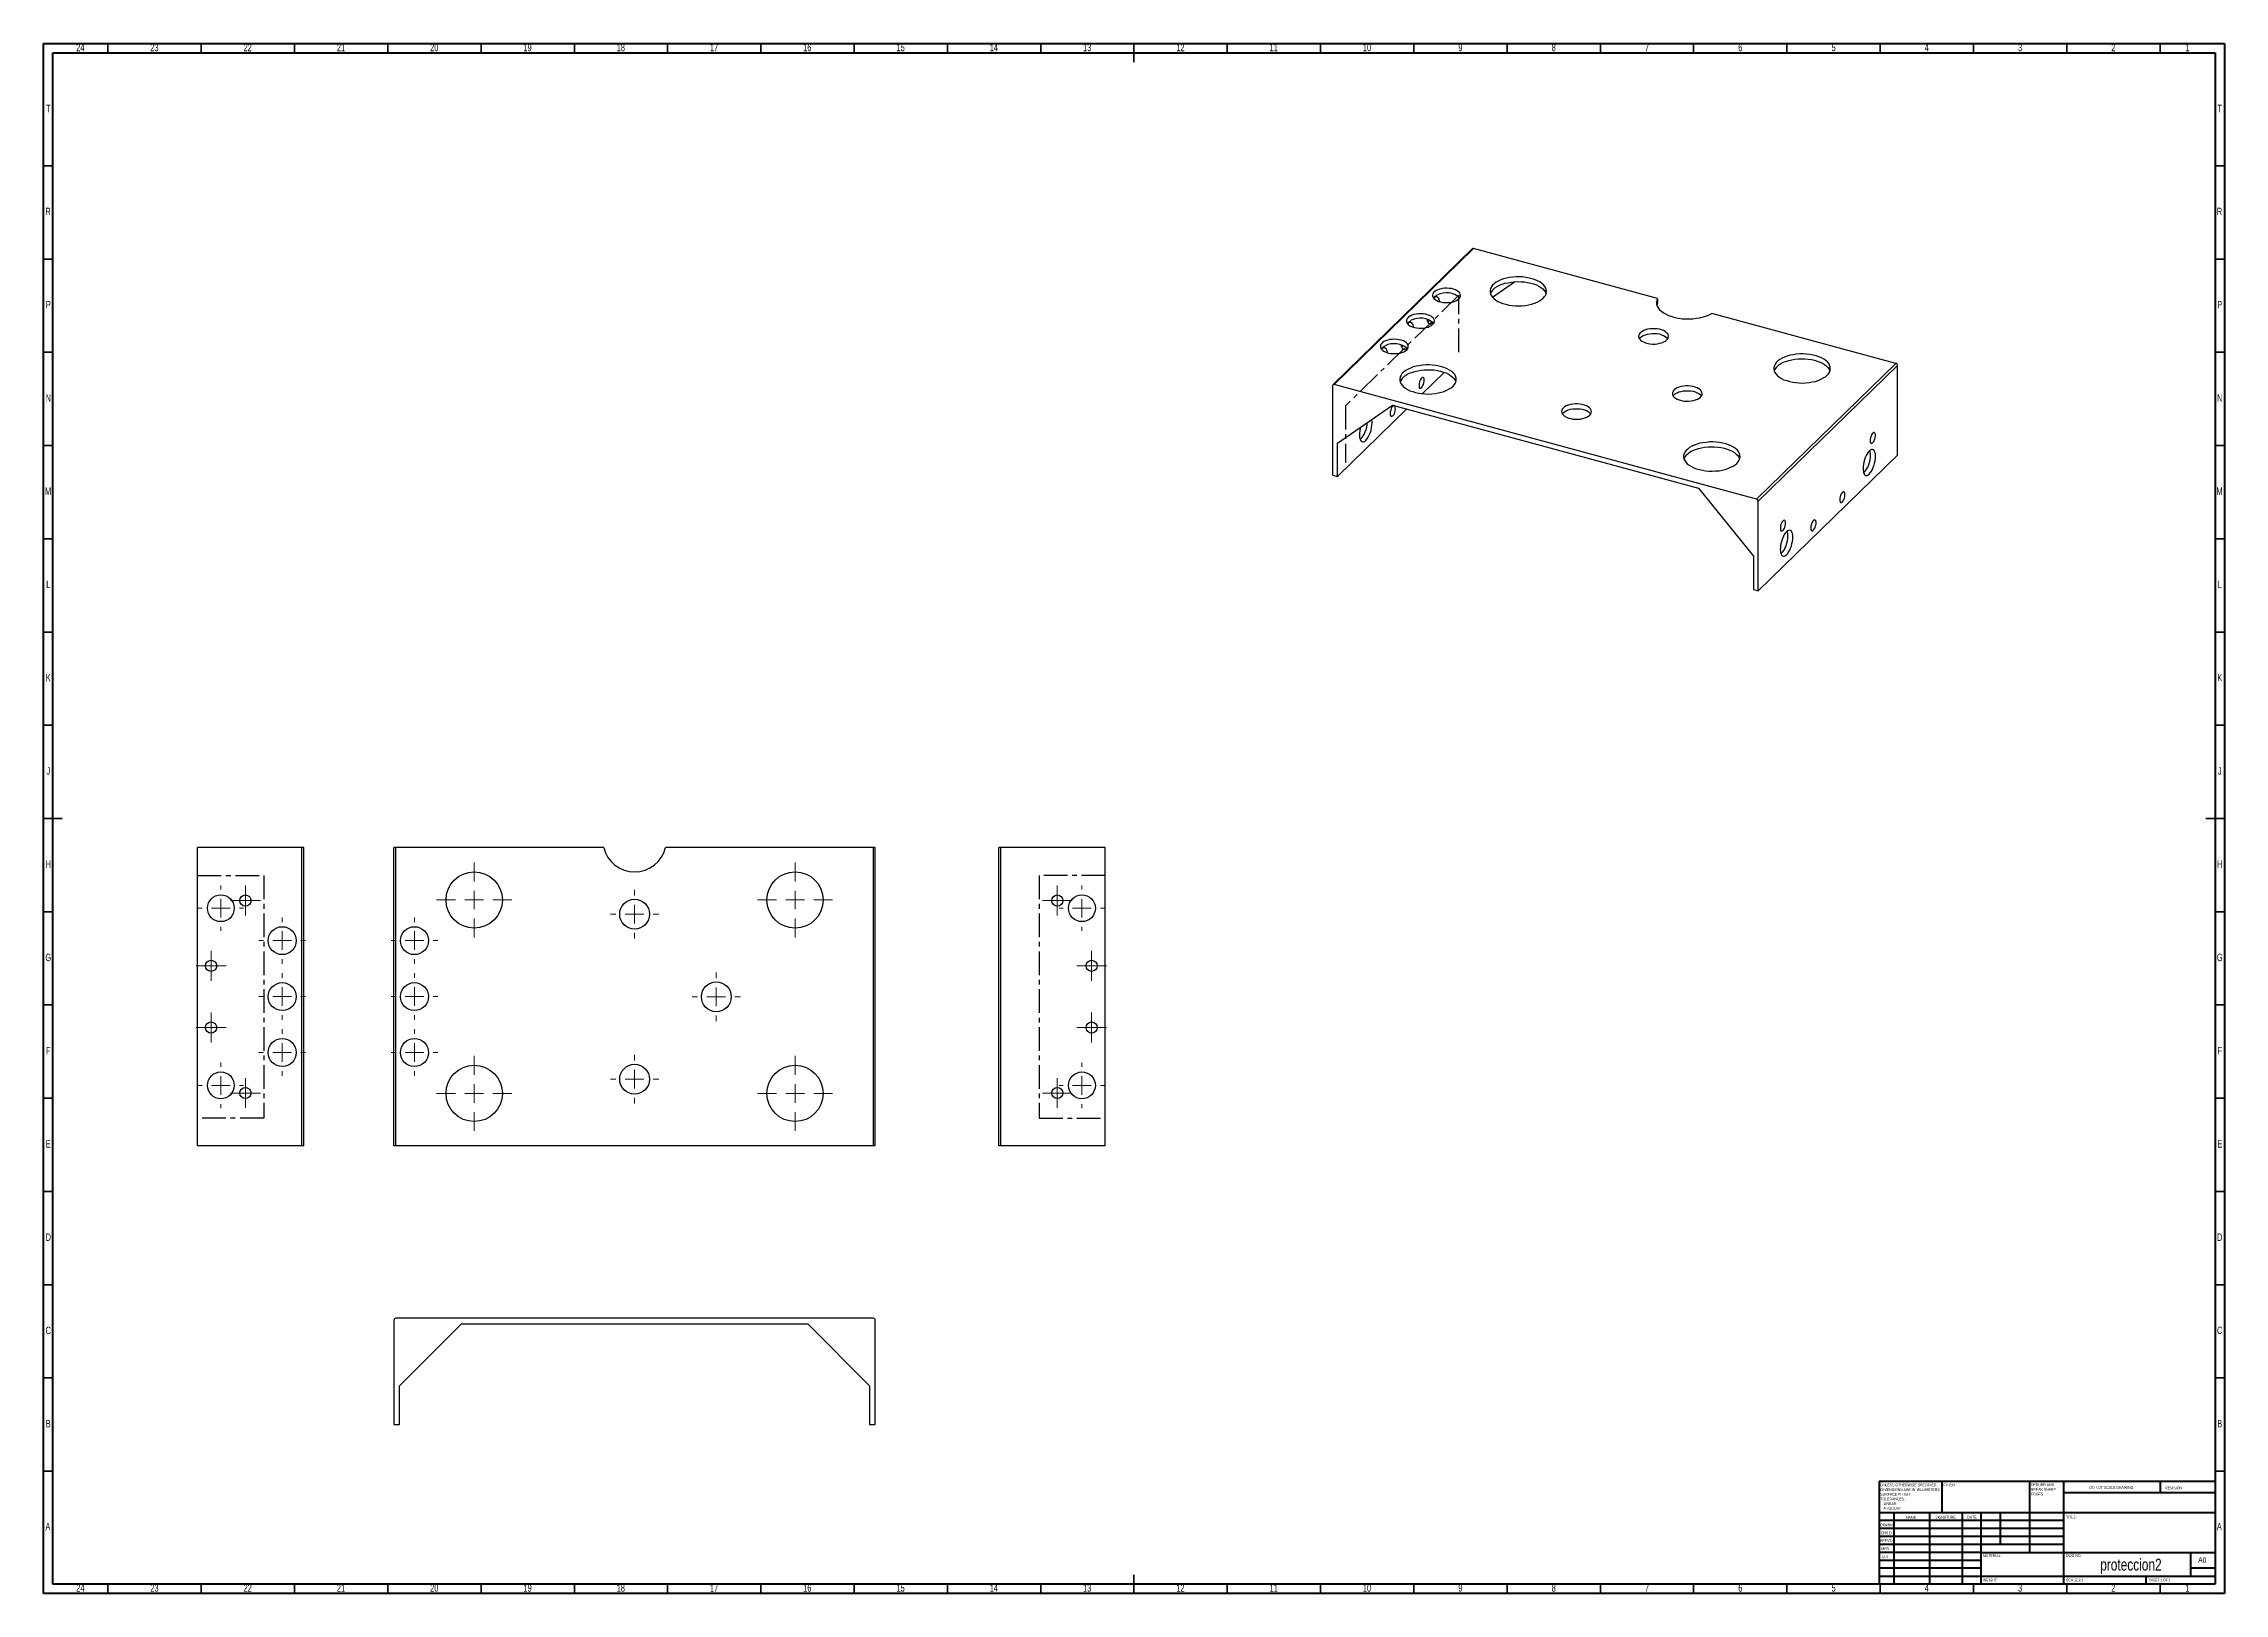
# Model space of a CAD drawing. Header units: millimetres. Extents: x 15 to 1184, y 5 to 836.
import ezdxf

# ---------------------------------------------------------------- set-up
doc = ezdxf.new("R2010")
doc.units = ezdxf.units.MM
doc.linetypes.add('CENTERX2', pattern=[20.32, 12.7, -2.54, 2.54, -2.54])
doc.styles.add('SLDTEXTSTYLE0', font='TXT', dxfattribs={"width": 0.75})
doc.styles.add('SLDTEXTSTYLE1', font='TXT', dxfattribs={"width": 0.686449})
doc.styles.add('SLDTEXTSTYLE2', font='TXT', dxfattribs={"width": 0.6875})

# ---------------------------------------------------------------- blocks, each defined once
blk = doc.blocks.new('SW_NOTE_0')
at = {"color": 0, "linetype": 'Continuous', "lineweight": 0, "char_height": 1.5, "attachment_point": 1, "style": 'SLDTEXTSTYLE0'}
for s, insert in [('UNLESS OTHERWISE SPECIFIED:', (0, 1.9)), ('TOLERANCES:', (0, -5.6)), ('DIMENSIONS ARE IN MILLIMETERS', (0, -0.6)), ('SURFACE FINISH:', (0, -3.1)), ('ANGULAR:', (1.7, -10.6)), ('LINEAR:', (1.7, -8.1))]:
    blk.add_mtext(s, dxfattribs=dict(at, insert=insert))
blk = doc.blocks.new('SW_NOTE_1')
at = {"color": 0, "linetype": 'Continuous', "lineweight": 0, "char_height": 1.5, "attachment_point": 1, "style": 'SLDTEXTSTYLE0'}
for s, insert in [('DEBURR AND', (0, 1.9)), ('BREAK SHARP', (0, -0.6)), ('EDGES', (0, -3.1))]:
    blk.add_mtext(s, dxfattribs=dict(at, insert=insert))
blk = doc.blocks.new('SW_CENTERMARKSYMBOL_0')
at = {"color": 0, "linetype": 'Continuous', "lineweight": 0}
for p, q in [((0, 10), (0, 20.13)), ((-10, 0), (-20.13, 0)), ((0, 0), (-5, 0)), ((0, 0), (0, 5)), ((0, 0), (0, -5)), ((0, 0), (5, 0)), ((10, 0), (20.13, 0)), ((0, -10), (0, -20.13))]:
    blk.add_line(p, q, dxfattribs=at)
blk = doc.blocks.new('SW_CENTERMARKSYMBOL_1')
at = {"color": 0, "linetype": 'Continuous', "lineweight": 0}
for p, q in [((0, 10), (0, 12.5)), ((-10, 0), (-12.5, 0)), ((0, 0), (-5, 0)), ((0, 0), (0, 5)), ((0, 0), (0, -5)), ((0, 0), (5, 0)), ((10, 0), (12.5, 0)), ((0, -10), (0, -12.5))]:
    blk.add_line(p, q, dxfattribs=at)
blk = doc.blocks.new('SW_CENTERMARKSYMBOL_2')
at = {"color": 0, "linetype": 'Continuous', "lineweight": 0}
for p, q in [((0, 10), (0, 12.5)), ((-10, 0), (-12.5, 0)), ((0, 0), (-5, 0)), ((0, 0), (0, 5)), ((0, 0), (0, -5)), ((0, 0), (5, 0)), ((10, 0), (12.5, 0)), ((0, -10), (0, -12.5))]:
    blk.add_line(p, q, dxfattribs=at)
blk = doc.blocks.new('SW_CENTERMARKSYMBOL_3')
at = {"color": 0, "linetype": 'Continuous', "lineweight": 0}
for p, q in [((0, 10), (0, 13)), ((-10, 0), (-13, 0)), ((0, 0), (-5, 0)), ((0, 0), (0, 5)), ((0, 0), (0, -5)), ((0, 0), (5, 0)), ((10, 0), (13, 0)), ((0, -10), (0, -13))]:
    blk.add_line(p, q, dxfattribs=at)
blk = doc.blocks.new('SW_CENTERMARKSYMBOL_4')
at = {"color": 0, "linetype": 'Continuous', "lineweight": 0}
for p, q in [((0, 10), (0, 13)), ((-10, 0), (-13, 0)), ((0, 0), (-5, 0)), ((0, 0), (0, 5)), ((0, 0), (0, -5)), ((0, 0), (5, 0)), ((10, 0), (13, 0)), ((0, -10), (0, -13))]:
    blk.add_line(p, q, dxfattribs=at)
blk = doc.blocks.new('SW_CENTERMARKSYMBOL_5')
at = {"color": 0, "linetype": 'Continuous', "lineweight": 0}
for p, q in [((0, 10), (0, 20.13)), ((-10, 0), (-20.13, 0)), ((0, 0), (-5, 0)), ((0, 0), (0, 5)), ((0, 0), (0, -5)), ((0, 0), (5, 0)), ((10, 0), (20.13, 0)), ((0, -10), (0, -20.13))]:
    blk.add_line(p, q, dxfattribs=at)
blk = doc.blocks.new('SW_CENTERMARKSYMBOL_6')
at = {"color": 0, "linetype": 'Continuous', "lineweight": 0}
for p, q in [((0, 10), (0, 13)), ((-10, 0), (-13, 0)), ((0, 0), (-5, 0)), ((0, 0), (0, 5)), ((0, 0), (0, -5)), ((0, 0), (5, 0)), ((10, 0), (13, 0)), ((0, -10), (0, -13))]:
    blk.add_line(p, q, dxfattribs=at)
blk = doc.blocks.new('SW_CENTERMARKSYMBOL_7')
at = {"color": 0, "linetype": 'Continuous', "lineweight": 0}
for p, q in [((0, 10), (0, 12.5)), ((-10, 0), (-12.5, 0)), ((0, 0), (-5, 0)), ((0, 0), (0, 5)), ((0, 0), (0, -5)), ((0, 0), (5, 0)), ((10, 0), (12.5, 0)), ((0, -10), (0, -12.5))]:
    blk.add_line(p, q, dxfattribs=at)
blk = doc.blocks.new('SW_CENTERMARKSYMBOL_8')
at = {"color": 0, "linetype": 'Continuous', "lineweight": 0}
for p, q in [((0, 10), (0, 20.13)), ((-10, 0), (-20.13, 0)), ((0, 0), (-5, 0)), ((0, 0), (0, 5)), ((0, 0), (0, -5)), ((0, 0), (5, 0)), ((10, 0), (20.13, 0)), ((0, -10), (0, -20.13))]:
    blk.add_line(p, q, dxfattribs=at)
blk = doc.blocks.new('SW_CENTERMARKSYMBOL_9')
at = {"color": 0, "linetype": 'Continuous', "lineweight": 0}
for p, q in [((0, 10), (0, 20.13)), ((-10, 0), (-20.13, 0)), ((0, 0), (-5, 0)), ((0, 0), (0, 5)), ((0, 0), (0, -5)), ((0, 0), (5, 0)), ((10, 0), (20.13, 0)), ((0, -10), (0, -20.13))]:
    blk.add_line(p, q, dxfattribs=at)
blk = doc.blocks.new('SW_CENTERMARKSYMBOL_10')
at = {"color": 0, "linetype": 'Continuous', "lineweight": 0}
for p, q in [((-5, 0), (-8, 0)), ((0, 0), (-5, 0)), ((0, 5), (0, 8)), ((0, 0), (0, 5)), ((0, 0), (0, -5)), ((0, 0), (5, 0)), ((5, 0), (8, 0)), ((0, -5), (0, -8))]:
    blk.add_line(p, q, dxfattribs=at)
blk = doc.blocks.new('SW_CENTERMARKSYMBOL_11')
at = {"color": 0, "linetype": 'Continuous', "lineweight": 0}
for p, q in [((-5, 0), (-8, 0)), ((0, 0), (-5, 0)), ((0, 5), (0, 8)), ((0, 0), (0, 5)), ((0, 0), (0, -5)), ((0, 0), (5, 0)), ((5, 0), (8, 0)), ((0, -5), (0, -8))]:
    blk.add_line(p, q, dxfattribs=at)
blk = doc.blocks.new('SW_CENTERMARKSYMBOL_12')
at = {"color": 0, "linetype": 'Continuous', "lineweight": 0}
for p, q in [((0, 10), (0, 12.2)), ((-10, 0), (-12.2, 0)), ((0, 0), (-5, 0)), ((0, 0), (0, 5)), ((0, 0), (0, -5)), ((0, 0), (5, 0)), ((10, 0), (12.2, 0)), ((0, -10), (0, -12.2))]:
    blk.add_line(p, q, dxfattribs=at)
blk = doc.blocks.new('SW_CENTERMARKSYMBOL_13')
at = {"color": 0, "linetype": 'Continuous', "lineweight": 0}
for p, q in [((-5, 0), (-8, 0)), ((0, 0), (-5, 0)), ((0, 5), (0, 8)), ((0, 0), (0, 5)), ((0, 0), (0, -5)), ((0, 0), (5, 0)), ((5, 0), (8, 0)), ((0, -5), (0, -8))]:
    blk.add_line(p, q, dxfattribs=at)
blk = doc.blocks.new('SW_CENTERMARKSYMBOL_14')
at = {"color": 0, "linetype": 'Continuous', "lineweight": 0}
for p, q in [((0, 10), (0, 12.2)), ((-10, 0), (-12.2, 0)), ((0, 0), (-5, 0)), ((0, 0), (0, 5)), ((0, 0), (0, -5)), ((0, 0), (5, 0)), ((10, 0), (12.2, 0)), ((0, -10), (0, -12.2))]:
    blk.add_line(p, q, dxfattribs=at)
blk = doc.blocks.new('SW_CENTERMARKSYMBOL_15')
at = {"color": 0, "linetype": 'Continuous', "lineweight": 0}
for p, q in [((-5, 0), (-8, 0)), ((0, 0), (-5, 0)), ((0, 5), (0, 8)), ((0, 0), (0, 5)), ((0, 0), (0, -5)), ((0, 0), (5, 0)), ((5, 0), (8, 0)), ((0, -5), (0, -8))]:
    blk.add_line(p, q, dxfattribs=at)
blk = doc.blocks.new('SW_CENTERMARKSYMBOL_16')
at = {"color": 0, "linetype": 'Continuous', "lineweight": 0}
for p, q in [((-5, 0), (-8, 0)), ((0, 0), (-5, 0)), ((0, 5), (0, 8)), ((0, 0), (0, 5)), ((0, 0), (0, -5)), ((0, 0), (5, 0)), ((5, 0), (8, 0)), ((0, -5), (0, -8))]:
    blk.add_line(p, q, dxfattribs=at)
blk = doc.blocks.new('SW_CENTERMARKSYMBOL_17')
at = {"color": 0, "linetype": 'Continuous', "lineweight": 0}
for p, q in [((-5, 0), (-8, 0)), ((0, 0), (-5, 0)), ((0, 5), (0, 8)), ((0, 0), (0, 5)), ((0, 0), (0, -5)), ((0, 0), (5, 0)), ((5, 0), (8, 0)), ((0, -5), (0, -8))]:
    blk.add_line(p, q, dxfattribs=at)
blk = doc.blocks.new('SW_CENTERMARKSYMBOL_18')
at = {"color": 0, "linetype": 'Continuous', "lineweight": 0}
for p, q in [((0, 10), (0, 12.2)), ((-10, 0), (-12.2, 0)), ((0, 0), (-5, 0)), ((0, 0), (0, 5)), ((0, 0), (0, -5)), ((0, 0), (5, 0)), ((10, 0), (12.2, 0)), ((0, -10), (0, -12.2))]:
    blk.add_line(p, q, dxfattribs=at)
blk = doc.blocks.new('SW_CENTERMARKSYMBOL_19')
at = {"color": 0, "linetype": 'Continuous', "lineweight": 0}
for p, q in [((-5, 0), (-8, 0)), ((0, 0), (-5, 0)), ((0, 5), (0, 8)), ((0, 0), (0, 5)), ((0, 0), (0, -5)), ((0, 0), (5, 0)), ((5, 0), (8, 0)), ((0, -5), (0, -8))]:
    blk.add_line(p, q, dxfattribs=at)
blk = doc.blocks.new('SW_CENTERMARKSYMBOL_20')
at = {"color": 0, "linetype": 'Continuous', "lineweight": 0}
for p, q in [((0, 10), (0, 12.2)), ((-10, 0), (-12.2, 0)), ((0, 0), (-5, 0)), ((0, 0), (0, 5)), ((0, 0), (0, -5)), ((0, 0), (5, 0)), ((10, 0), (12.2, 0)), ((0, -10), (0, -12.2))]:
    blk.add_line(p, q, dxfattribs=at)
blk = doc.blocks.new('SW_CENTERMARKSYMBOL_21')
at = {"color": 0, "linetype": 'Continuous', "lineweight": 0}
for p, q in [((-5, 0), (-8, 0)), ((0, 0), (-5, 0)), ((0, 5), (0, 8)), ((0, 0), (0, 5)), ((0, 0), (0, -5)), ((0, 0), (5, 0)), ((5, 0), (8, 0)), ((0, -5), (0, -8))]:
    blk.add_line(p, q, dxfattribs=at)
blk = doc.blocks.new('SW_CENTERMARKSYMBOL_22')
at = {"color": 0, "linetype": 'Continuous', "lineweight": 0}
for p, q in [((0, 10), (0, 12.5)), ((-10, 0), (-12.5, 0)), ((0, 0), (-5, 0)), ((0, 0), (0, 5)), ((0, 0), (0, -5)), ((0, 0), (5, 0)), ((10, 0), (12.5, 0)), ((0, -10), (0, -12.5))]:
    blk.add_line(p, q, dxfattribs=at)
blk = doc.blocks.new('SW_CENTERMARKSYMBOL_23')
at = {"color": 0, "linetype": 'Continuous', "lineweight": 0}
for p, q in [((0, 10), (0, 12.5)), ((-10, 0), (-12.5, 0)), ((0, 0), (-5, 0)), ((0, 0), (0, 5)), ((0, 0), (0, -5)), ((0, 0), (5, 0)), ((10, 0), (12.5, 0)), ((0, -10), (0, -12.5))]:
    blk.add_line(p, q, dxfattribs=at)
blk = doc.blocks.new('SW_CENTERMARKSYMBOL_24')
at = {"color": 0, "linetype": 'Continuous', "lineweight": 0}
for p, q in [((0, 10), (0, 12.5)), ((-10, 0), (-12.5, 0)), ((0, 0), (-5, 0)), ((0, 0), (0, 5)), ((0, 0), (0, -5)), ((0, 0), (5, 0)), ((10, 0), (12.5, 0)), ((0, -10), (0, -12.5))]:
    blk.add_line(p, q, dxfattribs=at)

msp = doc.modelspace()

# ---------------------------------------------------------------- linework, layer by layer
at = {"color": 7, "linetype": 'Continuous', "lineweight": 70}
for p, q in [((15, 5), (15, 836)), ((15, 836), (1184, 836)), ((20, 10), (20, 831)), ((20, 831), (1179, 831)), ((1179, 831), (1179, 10)), ((1184, 836), (1184, 5)), ((1184, 5), (15, 5)), ((1179, 10), (20, 10))]:
    msp.add_line(p, q, dxfattribs=at)
at = {"color": 7, "linetype": 'Continuous', "lineweight": 35}
for p, q in [((49.5, 831), (49.5, 836)), ((99.5, 831), (99.5, 836)), ((149.5, 831), (149.5, 836)), ((199.5, 831), (199.5, 836)), ((249.5, 831), (249.5, 836)), ((299.5, 831), (299.5, 836)), ((349.5, 831), (349.5, 836)), ((399.5, 831), (399.5, 836)), ((449.5, 831), (449.5, 836)), ((499.5, 831), (499.5, 836)), ((549.5, 831), (549.5, 836)), ((599.5, 836), (599.5, 826)), ((599.5, 831), (599.5, 836)), ((649.5, 831), (649.5, 836)), ((699.5, 831), (699.5, 836)), ((749.5, 831), (749.5, 836)), ((799.5, 831), (799.5, 836)), ((849.5, 831), (849.5, 836)), ((899.5, 831), (899.5, 836)), ((949.5, 831), (949.5, 836)), ((999.5, 831), (999.5, 836)), ((1049.5, 831), (1049.5, 836)), ((1099.5, 831), (1099.5, 836)), ((1149.5, 831), (1149.5, 836)), ((20, 770.5), (15, 770.5)), ((1179, 770.5), (1184, 770.5)), ((20, 720.5), (15, 720.5)), ((1179, 720.5), (1184, 720.5)), ((20, 670.5), (15, 670.5)), ((1179, 670.5), (1184, 670.5)), ((20, 620.5), (15, 620.5)), ((1179, 620.5), (1184, 620.5)), ((20, 570.5), (15, 570.5)), ((1179, 570.5), (1184, 570.5)), ((20, 520.5), (15, 520.5)), ((1179, 520.5), (1184, 520.5)), ((20, 470.5), (15, 470.5)), ((1179, 470.5), (1184, 470.5)), ((15, 420.5), (25, 420.5)), ((20, 420.5), (15, 420.5)), ((1184, 420.5), (1174, 420.5)), ((1179, 420.5), (1184, 420.5)), ((20, 370.5), (15, 370.5)), ((1179, 370.5), (1184, 370.5)), ((20, 320.5), (15, 320.5)), ((1179, 320.5), (1184, 320.5)), ((20, 270.5), (15, 270.5)), ((1179, 270.5), (1184, 270.5)), ((20, 220.5), (15, 220.5)), ((1179, 220.5), (1184, 220.5)), ((20, 170.5), (15, 170.5)), ((1179, 170.5), (1184, 170.5)), ((20, 120.5), (15, 120.5)), ((1179, 120.5), (1184, 120.5)), ((20, 70.5), (15, 70.5)), ((1179, 70.5), (1184, 70.5)), ((599.5, 5), (599.5, 15)), ((49.5, 10), (49.5, 5)), ((99.5, 10), (99.5, 5)), ((149.5, 10), (149.5, 5)), ((199.5, 10), (199.5, 5)), ((249.5, 10), (249.5, 5)), ((299.5, 10), (299.5, 5)), ((349.5, 10), (349.5, 5)), ((399.5, 10), (399.5, 5)), ((449.5, 10), (449.5, 5)), ((499.5, 10), (499.5, 5)), ((549.5, 10), (549.5, 5)), ((599.5, 10), (599.5, 5)), ((649.5, 10), (649.5, 5)), ((699.5, 10), (699.5, 5)), ((749.5, 10), (749.5, 5)), ((799.5, 10), (799.5, 5)), ((849.5, 10), (849.5, 5)), ((899.5, 10), (899.5, 5)), ((949.5, 10), (949.5, 5)), ((999.5, 10), (999.5, 5)), ((1049.5, 10), (1049.5, 5)), ((1099.5, 10), (1099.5, 5)), ((1149.5, 10), (1149.5, 5))]:
    msp.add_line(p, q, dxfattribs=at)
at = {"color": 7, "linetype": 'Continuous', "lineweight": 25}
for p, q in [((780.8, 725.9), (706.1, 653.1)), ((706.8, 653.2), (781.5, 726.1)), ((880.1, 699.3), (781.5, 726.1)), ((791.6, 700), (803.5, 708.3)), ((879.7, 695.8), (880.1, 696.7)), ((880.1, 699.3), (880.1, 696.7)), ((1007.9, 664.5), (909.3, 691.3)), ((754.1, 648.3), (765.8, 659.7)), ((933.2, 591.7), (1007.9, 664.5)), ((934.1, 590.6), (1008.8, 663.4)), ((1008.8, 615.4), (1008.8, 663.4)), ((705.9, 652.6), (705.9, 604.6)), ((933.2, 591.7), (706.8, 653.2)), ((708.6, 621.7), (738, 642.2)), ((708.6, 603.9), (745.7, 640.1)), ((738, 642.2), (902.1, 597.6)), ((708.6, 603.9), (708.6, 621.7)), ((934.1, 542.6), (1008.8, 615.4)), ((705.9, 604.6), (708.6, 603.9)), ((902.1, 597.6), (931.5, 561.1)), ((934.1, 542.6), (934.1, 590.6)), ((931.5, 561.1), (931.5, 543.3)), ((931.5, 543.3), (934.1, 542.6)), ((97.5, 244.9), (97.5, 404.9)), ((153.5, 404.9), (97.5, 404.9)), ((153.5, 244.9), (153.5, 404.9)), ((154.5, 404.9), (153.5, 404.9)), ((154.5, 244.9), (154.5, 404.9)), ((202.8, 244.9), (202.8, 404.9)), ((203.8, 404.9), (202.8, 404.9)), ((203.8, 244.9), (203.8, 404.9)), ((315.3, 404.9), (203.8, 404.9)), ((459.8, 404.9), (348.3, 404.9)), ((459.8, 244.9), (459.8, 404.9)), ((460.8, 404.9), (459.8, 404.9)), ((460.8, 244.9), (460.8, 404.9)), ((527.1, 244.9), (527.1, 404.9)), ((528.1, 404.9), (527.1, 404.9)), ((528.1, 244.9), (528.1, 404.9)), ((584.1, 404.9), (528.1, 404.9)), ((584.1, 244.9), (584.1, 404.9)), ((153.5, 244.9), (97.5, 244.9)), ((154.5, 244.9), (153.5, 244.9)), ((203.8, 244.9), (202.8, 244.9)), ((459.8, 244.9), (203.8, 244.9)), ((460.8, 244.9), (459.8, 244.9)), ((528.1, 244.9), (527.1, 244.9)), ((584.1, 244.9), (528.1, 244.9)), ((459.8, 152.5), (203.8, 152.5)), ((202.8, 151.5), (202.8, 95.5)), ((205.8, 116.3), (239, 149.5)), ((239, 149.5), (424.6, 149.5)), ((424.6, 149.5), (457.8, 116.3)), ((460.8, 95.5), (460.8, 151.5)), ((205.8, 95.5), (205.8, 116.3)), ((457.8, 116.3), (457.8, 95.5)), ((202.8, 95.5), (205.8, 95.5)), ((457.8, 95.5), (460.8, 95.5))]:
    msp.add_line(p, q, dxfattribs=at)
at = {"color": 7, "linetype": 'CENTERX2'}
for p, q in [((773.6, 701.1), (712.9, 641.8)), ((773.6, 670.6), (773.6, 701.1)), ((712.9, 641.8), (712.9, 611.4)), ((97.5, 389.9), (133, 389.9)), ((133, 389.9), (133, 259.9)), ((584.1, 389.9), (548.6, 389.9)), ((548.6, 389.9), (548.6, 259.9)), ((133, 259.9), (97.5, 259.9)), ((548.6, 259.9), (584.1, 259.9))]:
    msp.add_line(p, q, dxfattribs=at)
at = {"color": 7, "linetype": 'Continuous', "lineweight": 50}
for p, q in [((999, 65.2), (1179, 65.2)), ((999, 65.2), (999, 10)), ((1032.8, 48.2), (1032.8, 65.2)), ((1079.6, 65.2), (1079.6, 27)), ((1097.8, 65.2), (1097.8, 10)), ((1179, 58.9), (1097.8, 58.9)), ((1149.8, 58.9), (1149.8, 65.2)), ((1179, 48.2), (999, 48.2)), ((1006.8, 48.2), (1006.8, 10)), ((1026, 48.2), (1026, 10)), ((1043.4, 48.2), (1043.4, 10)), ((1053.6, 10), (1053.6, 48.2)), ((1064, 31.2), (1064, 48.2)), ((1097.8, 44), (999, 44)), ((1097.8, 39.8), (999, 39.8)), ((1097.8, 35.5), (999, 35.5)), ((1097.8, 31.2), (999, 31.2)), ((1053.6, 27), (999, 27)), ((1053.6, 27), (1179, 27)), ((1166, 14.2), (1166, 27)), ((1053.6, 22.7), (999, 22.7)), ((1053.6, 18.5), (999, 18.5)), ((999, 14.2), (1179, 14.2)), ((1142, 10), (1142, 14.2)), ((1179, 18.5), (1166, 18.5))]:
    msp.add_line(p, q, dxfattribs=at)
at = {"color": 7, "linetype": 'Continuous', "lineweight": 25, "flags": 128}
for points in [[(773.7, 699.1), (774.2, 699.7), (774.5, 700.4), (774.5, 701), (774.4, 701.7), (774.1, 702.3), (773.5, 702.9), (772.8, 703.4), (771.9, 703.9), (770.8, 704.3), (769.7, 704.6), (768.5, 704.7), (767.2, 704.8), (765.9, 704.8), (764.7, 704.6), (763.5, 704.4), (762.4, 704), (761.5, 703.6), (760.7, 703), (760.1, 702.5), (759.7, 701.8), (759.6, 701.2), (759.6, 700.5), (759.8, 699.9), (760.3, 699.3), (760.9, 698.7), (761.8, 698.2), (762.7, 697.8), (763.8, 697.5), (765, 697.2), (766.3, 697.1), (767.5, 697.1), (768.8, 697.2), (770, 697.4), (771.1, 697.7), (772.1, 698.1), (773, 698.6), (773.7, 699.1)], [(818.9, 699.5), (819.6, 700.4), (820.2, 701.2), (820.5, 702.1), (820.6, 703.1), (820.5, 704), (820.2, 704.9), (819.7, 705.8), (819, 706.6), (818.1, 707.4), (817.1, 708.2), (815.8, 708.8), (814.5, 709.4), (813, 709.9), (811.3, 710.3), (809.6, 710.6), (807.9, 710.9), (806.1, 710.9), (804.3, 710.9), (802.5, 710.8), (800.8, 710.6), (799.1, 710.2), (797.6, 709.8), (796.1, 709.3), (794.8, 708.6), (793.6, 708), (792.6, 707.2), (791.7, 706.4), (791.1, 705.5), (790.6, 704.6), (790.4, 703.7), (790.4, 702.8), (790.6, 701.9), (791, 701), (791.6, 700.1), (792.4, 699.3), (793.4, 698.5), (794.5, 697.8), (795.8, 697.2), (797.3, 696.6), (798.8, 696.2), (800.5, 695.8), (802.2, 695.5), (804, 695.4), (805.8, 695.4), (807.6, 695.4), (809.3, 695.6), (811, 695.9), (812.6, 696.3), (814.2, 696.8), (815.6, 697.3), (816.8, 698), (817.9, 698.7), (818.9, 699.5)], [(792.1, 704.2), (793, 705), (794.1, 705.7), (795.4, 706.4), (796.8, 707), (798.3, 707.5), (800, 707.8), (801.7, 708.1), (803.4, 708.3), (805.2, 708.4), (807, 708.3), (808.8, 708.2), (810.5, 707.9), (812.2, 707.6), (813.7, 707.1), (815.2, 706.6), (816.5, 705.9), (817.6, 705.2), (818.6, 704.5), (819.4, 703.6), (820, 702.8), (820.4, 701.9), (820.4, 701.9)], [(759.7, 685.5), (760.2, 686.1), (760.5, 686.7), (760.5, 687.4), (760.4, 688), (760.1, 688.7), (759.5, 689.2), (758.8, 689.8), (757.9, 690.2), (756.8, 690.6), (755.7, 690.9), (754.5, 691.1), (753.2, 691.1), (751.9, 691.1), (750.7, 690.9), (749.5, 690.7), (748.4, 690.3), (747.5, 689.9), (746.7, 689.4), (746.1, 688.8), (745.7, 688.2), (745.6, 687.5), (745.6, 686.9), (745.8, 686.2), (746.3, 685.6), (746.9, 685), (747.8, 684.5), (748.7, 684.1), (749.8, 683.8), (751, 683.6), (752.3, 683.4), (753.5, 683.4), (754.8, 683.5), (756, 683.7), (757.1, 684), (758.1, 684.4), (759, 684.9), (759.7, 685.5)], [(763.4, 697.6), (763.3, 698.1), (763.1, 698.9), (762.8, 699.5), (762.4, 699.9), (761.9, 700.2), (761.4, 700.2), (760.9, 700), (760.3, 699.6), (760.1, 699.5)], [(760.6, 698.9), (760.6, 699), (760.4, 699.7)], [(880.1, 699.3), (879.7, 698.3), (879.6, 697.3), (879.6, 696.3), (880, 695.3), (880.5, 694.3), (881.2, 693.3), (882.2, 692.5), (883.3, 691.6), (884.7, 690.9), (886.1, 690.2), (887.8, 689.6), (889.5, 689.2), (891.4, 688.8), (893.3, 688.5), (895.2, 688.4), (897.2, 688.4), (899.1, 688.5), (901.1, 688.7), (902.9, 689), (904.7, 689.5), (906.4, 690), (907.9, 690.6), (909.3, 691.3)], [(749.4, 683.9), (749.3, 684.4), (749.1, 685.2), (748.8, 685.8), (748.4, 686.3), (747.9, 686.5), (747.4, 686.5), (746.9, 686.3), (746.3, 686), (746.1, 685.8)], [(746.6, 685.3), (746.6, 685.3), (746.4, 686.1)], [(756.6, 688.1), (756.7, 687.4), (757, 686.6), (757.3, 686.1), (757.8, 685.8), (758.3, 685.6), (758.8, 685.7), (759.4, 686), (759.8, 686.4)], [(756.9, 686.9), (757.5, 687.4), (757.8, 687.7)], [(885.1, 677.1), (885.6, 677.7), (885.9, 678.4), (886, 679.1), (885.9, 679.8), (885.6, 680.4), (885, 681), (884.3, 681.6), (883.4, 682.1), (882.3, 682.5), (881.2, 682.8), (879.9, 683), (878.6, 683.1), (877.3, 683.1), (876, 683), (874.7, 682.8), (873.6, 682.5), (872.5, 682), (871.7, 681.5), (870.9, 681), (870.4, 680.3), (870.1, 679.7), (870, 679), (870.1, 678.3), (870.5, 677.7), (871, 677), (871.8, 676.5), (872.7, 676), (873.7, 675.6), (874.9, 675.2), (876.1, 675), (877.4, 674.9), (878.8, 674.9), (880.1, 675), (881.3, 675.3), (882.5, 675.6), (883.5, 676), (884.4, 676.5), (885.1, 677.1)], [(870.4, 677.7), (870.4, 677.8), (870.9, 678.4)], [(870.9, 678.4), (871.7, 679), (872.5, 679.5), (873.6, 679.9), (874.7, 680.2), (876, 680.4), (877.3, 680.6), (878.6, 680.6), (879.9, 680.5), (881.2, 680.3), (882.3, 679.9), (883.4, 679.5), (884.3, 679), (885, 678.5), (885.6, 677.8), (885.6, 677.7)], [(745.7, 671.8), (746.2, 672.4), (746.5, 673.1), (746.5, 673.7), (746.4, 674.4), (746.1, 675), (745.5, 675.6), (744.8, 676.1), (743.9, 676.6), (742.8, 677), (741.7, 677.2), (740.5, 677.4), (739.2, 677.5), (737.9, 677.4), (736.7, 677.3), (735.5, 677), (734.4, 676.7), (733.5, 676.2), (732.7, 675.7), (732.1, 675.1), (731.7, 674.5), (731.6, 673.9), (731.6, 673.2), (731.8, 672.6), (732.3, 671.9), (732.9, 671.4), (733.8, 670.9), (734.7, 670.5), (735.8, 670.1), (737, 669.9), (738.3, 669.8), (739.5, 669.8), (740.8, 669.9), (742, 670.1), (743.1, 670.4), (744.1, 670.8), (745, 671.3), (745.7, 671.8)], [(735.4, 670.2), (735.3, 670.7), (735.1, 671.5), (734.8, 672.2), (734.4, 672.6), (733.9, 672.8), (733.4, 672.9), (732.9, 672.7), (732.3, 672.3), (732.1, 672.2)], [(732.6, 671.6), (732.6, 671.7), (732.4, 672.4)], [(742.6, 674.5), (742.7, 673.7), (743, 673), (743.3, 672.4), (743.8, 672.1), (744.3, 672), (744.8, 672.1), (745.4, 672.3), (745.8, 672.7)], [(742.9, 673.2), (743.5, 673.7), (743.8, 674)], [(971, 658.2), (971.7, 659), (972.3, 659.9), (972.6, 660.8), (972.7, 661.7), (972.7, 662.6), (972.4, 663.6), (971.9, 664.4), (971.2, 665.3), (970.3, 666.1), (969.2, 666.8), (968, 667.5), (966.6, 668.1), (965.1, 668.6), (963.5, 669), (961.8, 669.3), (960, 669.5), (958.2, 669.6), (956.4, 669.6), (954.7, 669.5), (952.9, 669.2), (951.3, 668.9), (949.7, 668.4), (948.2, 667.9), (946.9, 667.3), (945.7, 666.6), (944.7, 665.9), (943.8, 665), (943.2, 664.2), (942.8, 663.3), (942.5, 662.4), (942.5, 661.4), (942.7, 660.5), (943.1, 659.6), (943.7, 658.8), (944.5, 657.9), (945.5, 657.2), (946.6, 656.4), (947.9, 655.8), (949.4, 655.3), (951, 654.8), (952.6, 654.5), (954.3, 654.2), (956.1, 654.1), (957.9, 654), (959.7, 654.1), (961.4, 654.3), (963.1, 654.6), (964.8, 654.9), (966.3, 655.4), (967.7, 656), (969, 656.7), (970.1, 657.4), (971, 658.2)], [(944.2, 662.9), (945.2, 663.7), (946.3, 664.4), (947.5, 665.1), (948.9, 665.6), (950.5, 666.1), (952.1, 666.5), (953.8, 666.8), (955.6, 667), (957.3, 667), (959.1, 667), (960.9, 666.8), (962.6, 666.6), (964.3, 666.2), (965.8, 665.8), (967.3, 665.2), (968.6, 664.6), (969.7, 663.9), (970.7, 663.1), (971.5, 662.3), (972.1, 661.4), (972.5, 660.5), (972.5, 660.5)], [(770.5, 652.3), (771.2, 653.1), (771.8, 654), (772.1, 654.9), (772.2, 655.8), (772.2, 656.8), (771.9, 657.7), (771.4, 658.6), (770.6, 659.4), (769.8, 660.2), (768.7, 660.9), (767.4, 661.6), (766.1, 662.2), (764.6, 662.7), (763, 663.1), (761.3, 663.4), (759.5, 663.6), (757.7, 663.7), (755.9, 663.7), (754.2, 663.6), (752.4, 663.3), (750.8, 663), (749.2, 662.6), (747.7, 662), (746.4, 661.4), (745.2, 660.7), (744.2, 660), (743.3, 659.2), (742.7, 658.3), (742.2, 657.4), (742, 656.5), (742, 655.6), (742.2, 654.6), (742.6, 653.7), (743.2, 652.9), (744, 652), (745, 651.3), (746.1, 650.6), (747.4, 649.9), (748.9, 649.4), (750.4, 648.9), (752.1, 648.6), (753.8, 648.3), (755.6, 648.2), (757.4, 648.1), (759.2, 648.2), (760.9, 648.4), (762.6, 648.7), (764.3, 649.1), (765.8, 649.5), (767.2, 650.1), (768.5, 650.8), (769.6, 651.5), (770.5, 652.3)], [(743.7, 657), (744.7, 657.8), (745.8, 658.5), (747, 659.2), (748.4, 659.7), (750, 660.2), (751.6, 660.6), (753.3, 660.9), (755, 661.1), (756.8, 661.1), (758.6, 661.1), (760.4, 661), (762.1, 660.7), (763.8, 660.4), (765.3, 659.9), (766.8, 659.4), (768.1, 658.7), (769.2, 658), (770.2, 657.2), (771, 656.4), (771.6, 655.5), (772, 654.6), (772, 654.6)], [(753.7, 651.5), (754, 652), (754.4, 652.6), (754.7, 653.3), (754.9, 654.1), (755, 654.9), (755.1, 655.6), (755, 656.2), (754.8, 656.7), (754.5, 657), (754.2, 657), (753.8, 656.8), (753.5, 656.5), (753.1, 655.9), (752.8, 655.2), (752.5, 654.5), (752.3, 653.7), (752.3, 652.9), (752.3, 652.2), (752.4, 651.7), (752.6, 651.3), (752.9, 651.2), (753.3, 651.3), (753.7, 651.5)], [(903.1, 646.4), (903.7, 647.1), (904, 647.7), (904.1, 648.4), (903.9, 649.1), (903.6, 649.7), (903.1, 650.4), (902.3, 650.9), (901.4, 651.4), (900.4, 651.8), (899.2, 652.1), (897.9, 652.4), (896.6, 652.5), (895.3, 652.5), (894, 652.3), (892.8, 652.1), (891.6, 651.8), (890.6, 651.4), (889.7, 650.8), (889, 650.3), (888.5, 649.7), (888.2, 649), (888.1, 648.3), (888.2, 647.6), (888.5, 647), (889.1, 646.4), (889.8, 645.8), (890.7, 645.3), (891.8, 644.9), (892.9, 644.6), (894.2, 644.3), (895.5, 644.2), (896.8, 644.3), (898.1, 644.4), (899.4, 644.6), (900.5, 644.9), (901.5, 645.4), (902.4, 645.9), (903.1, 646.4)], [(888.5, 647.1), (888.5, 647.1), (889, 647.7)], [(889, 647.7), (889.7, 648.3), (890.6, 648.8), (891.6, 649.2), (892.8, 649.5), (894, 649.8), (895.3, 649.9), (896.6, 649.9), (897.9, 649.8), (899.2, 649.6), (900.4, 649.3), (901.4, 648.8), (902.3, 648.3), (903.1, 647.8), (903.6, 647.2), (903.7, 647.1)], [(738.8, 641.9), (738.8, 641.9), (738.4, 641.7), (738, 641.4), (737.6, 640.8), (737.3, 640.1), (737.1, 639.4), (736.9, 638.6), (736.8, 637.8), (736.8, 637.2), (737, 636.6), (737.2, 636.3), (737.5, 636.1), (737.8, 636.2), (738.2, 636.4), (738.2, 636.4)], [(843.8, 636.8), (844.3, 637.4), (844.6, 638.1), (844.7, 638.8), (844.6, 639.4), (844.2, 640.1), (843.7, 640.7), (843, 641.3), (842.1, 641.8), (841, 642.2), (839.8, 642.5), (838.6, 642.7), (837.3, 642.8), (836, 642.8), (834.7, 642.7), (833.4, 642.5), (832.3, 642.1), (831.2, 641.7), (830.3, 641.2), (829.6, 640.6), (829.1, 640), (828.8, 639.3), (828.7, 638.7), (828.8, 638), (829.2, 637.3), (829.7, 636.7), (830.4, 636.1), (831.4, 635.7), (832.4, 635.2), (833.6, 634.9), (834.8, 634.7), (836.1, 634.6), (837.5, 634.6), (838.8, 634.7), (840, 635), (841.2, 635.3), (842.2, 635.7), (843.1, 636.2), (843.8, 636.8)], [(829.1, 637.4), (829.1, 637.4), (829.6, 638.1)], [(829.6, 638.1), (830.3, 638.6), (831.2, 639.1), (832.3, 639.6), (833.4, 639.9), (834.7, 640.1), (836, 640.2), (837.3, 640.2), (838.6, 640.1), (839.8, 639.9), (841, 639.6), (842.1, 639.2), (843, 638.7), (843.7, 638.1), (844.2, 637.5), (844.3, 637.4)], [(721, 630.4), (720.8, 629.6), (720.6, 628.4), (720.4, 627.2), (720.4, 626.1), (720.4, 625.1), (720.6, 624.2), (720.8, 623.5), (721.2, 622.9), (721.6, 622.6), (722.1, 622.4), (722.6, 622.5), (723.2, 622.7), (723.8, 623.2)], [(922.6, 610.9), (923.4, 611.8), (923.9, 612.7), (924.2, 613.6), (924.4, 614.5), (924.3, 615.4), (924, 616.3), (923.5, 617.2), (922.8, 618.1), (921.9, 618.9), (920.8, 619.6), (919.6, 620.3), (918.2, 620.9), (916.7, 621.4), (915.1, 621.8), (913.4, 622.1), (911.6, 622.3), (909.8, 622.4), (908.1, 622.4), (906.3, 622.2), (904.5, 622), (902.9, 621.7), (901.3, 621.2), (899.8, 620.7), (898.5, 620.1), (897.3, 619.4), (896.3, 618.6), (895.5, 617.8), (894.8, 616.9), (894.4, 616.1), (894.1, 615.1), (894.1, 614.2), (894.3, 613.3), (894.7, 612.4), (895.3, 611.5), (896.1, 610.7), (897.1, 609.9), (898.3, 609.2), (899.6, 608.6), (901, 608), (902.6, 607.6), (904.2, 607.2), (905.9, 607), (907.7, 606.8), (909.5, 606.8), (911.3, 606.9), (913.1, 607), (914.8, 607.3), (916.4, 607.7), (917.9, 608.2), (919.3, 608.8), (920.6, 609.4), (921.7, 610.2), (922.6, 610.9)], [(895.8, 615.7), (896.8, 616.4), (897.9, 617.2), (899.1, 617.8), (900.5, 618.4), (902.1, 618.9), (903.7, 619.3), (905.4, 619.6), (907.2, 619.7), (909, 619.8), (910.7, 619.8), (912.5, 619.6), (914.2, 619.4), (915.9, 619), (917.5, 618.6), (918.9, 618), (920.2, 617.4), (921.4, 616.7), (922.3, 615.9), (923.1, 615.1), (923.7, 614.2), (924.1, 613.3), (924.2, 613.3)], [(994.1, 623.2), (994.2, 622.5), (994.3, 622), (994.6, 621.7), (994.9, 621.6), (995.2, 621.7), (995.6, 622.1), (996, 622.6), (996.3, 623.2), (996.6, 624), (996.8, 624.8), (996.9, 625.5), (996.9, 626.2), (996.8, 626.8), (996.6, 627.2), (996.3, 627.4), (996, 627.4), (995.6, 627.2), (995.2, 626.8), (994.9, 626.2), (994.6, 625.5), (994.3, 624.7), (994.2, 623.9), (994.1, 623.2)], [(990.3, 608.1), (990.3, 607.1), (990.5, 606.2), (990.7, 605.4), (991, 604.9), (991.5, 604.5), (991.9, 604.4), (992.5, 604.5), (993, 604.7), (993.6, 605.2), (994.2, 605.9), (994.8, 606.7), (995.3, 607.7), (995.8, 608.8), (996.2, 609.9), (996.5, 611.1), (996.8, 612.3), (996.9, 613.5), (997, 614.7), (996.9, 615.7), (996.8, 616.6), (996.5, 617.3), (996.2, 617.9), (995.8, 618.2), (995.3, 618.4), (994.8, 618.3), (994.2, 618), (993.6, 617.5), (993, 616.9), (992.5, 616.1), (991.9, 615.1), (991.5, 614), (991, 612.8), (990.7, 611.6), (990.5, 610.4), (990.3, 609.2), (990.3, 608.1)], [(977.8, 591.4), (977.8, 590.8), (978, 590.3), (978.2, 590), (978.5, 589.9), (978.9, 590), (979.3, 590.3), (979.6, 590.8), (980, 591.5), (980.3, 592.2), (980.5, 593), (980.6, 593.8), (980.6, 594.5), (980.5, 595.1), (980.3, 595.5), (980, 595.7), (979.6, 595.7), (979.3, 595.5), (978.9, 595), (978.5, 594.5), (978.2, 593.8), (978, 593), (977.8, 592.2), (977.8, 591.4)], [(952.6, 571.4), (952.6, 572.4), (952.4, 573.3), (952.2, 574), (951.9, 574.6), (951.4, 574.9), (951, 575.1), (950.4, 575), (949.9, 574.7), (949.3, 574.3), (948.7, 573.6), (948.1, 572.8), (947.6, 571.8), (947.1, 570.7), (946.7, 569.6), (946.4, 568.3), (946.1, 567.1), (946, 565.9), (945.9, 564.8), (946, 563.8), (946.1, 562.9), (946.4, 562.2), (946.7, 561.6), (947.1, 561.3), (947.6, 561.1), (948.1, 561.2), (948.7, 561.5), (949.3, 561.9), (949.9, 562.6), (950.4, 563.4), (951, 564.4), (951.4, 565.5), (951.9, 566.6), (952.2, 567.9), (952.4, 569.1), (952.6, 570.3), (952.6, 571.4)], [(948.8, 578.9), (948.7, 579.5), (948.6, 580), (948.3, 580.3), (948, 580.4), (947.7, 580.3), (947.3, 580), (946.9, 579.5), (946.6, 578.8), (946.3, 578.1), (946.1, 577.3), (946, 576.5), (946, 575.8), (946.1, 575.3), (946.3, 574.8), (946.6, 574.6), (946.9, 574.7), (947.3, 574.9), (947.7, 575.3), (948, 575.9), (948.3, 576.6), (948.6, 577.4), (948.7, 578.2), (948.8, 578.9)], [(965.1, 579.1), (965.1, 579.7), (964.9, 580.2), (964.7, 580.5), (964.4, 580.6), (964, 580.5), (963.6, 580.2), (963.3, 579.7), (962.9, 579), (962.6, 578.3), (962.4, 577.5), (962.3, 576.7), (962.3, 576), (962.4, 575.4), (962.6, 575), (962.9, 574.8), (963.3, 574.8), (963.6, 575.1), (964, 575.5), (964.4, 576.1), (964.7, 576.8), (964.9, 577.6), (965.1, 578.3), (965.1, 579.1)]]:
    msp.add_lwpolyline(points, dxfattribs=at)
at = {"color": 7, "linetype": 'Continuous', "lineweight": 25}
for centre, radius in [((245.8, 376.8), 15.1), ((417.8, 376.8), 15.1), ((110, 372.4), 7.2), ((123.2, 376.5), 3), ((331.8, 369.2), 8), ((558.4, 376.5), 3), ((571.6, 372.4), 7.2), ((142.9, 355), 7.5), ((213.8, 355), 7.5), ((104.8, 341.5), 3), ((576.8, 341.5), 3), ((142.9, 325), 7.5), ((213.8, 325), 7.5), ((375.6, 324.9), 8), ((104.8, 308.4), 3), ((576.8, 308.4), 3), ((142.9, 295), 7.5), ((213.8, 295), 7.5), ((110, 277.4), 7.2), ((245.8, 273.1), 15.1), ((331.8, 280.7), 8), ((417.8, 273.1), 15.1), ((571.6, 277.4), 7.2), ((123.2, 273.3), 3), ((558.4, 273.3), 3)]:
    msp.add_circle(centre, radius, dxfattribs=at)
for centre, radius, start, end in [((781.3, 725.4), 0.706, 71.1228, 131.7873), ((766.9, 691.4), 11, 48.7511, 115.8494), ((796.1, 700), 5.81, 132.753, 160.7467), ((752.9, 677.8), 11, 48.7511, 115.8494), ((738.9, 664.1), 11, 48.7511, 115.8494), ((747.7, 652.7), 5.81, 132.753, 160.7467), ((948.2, 658.6), 5.81, 132.753, 160.7467), ((1007.6, 663.4), 1.21, 3.3916, 74.3338), ((706.6, 652.6), 0.65, 68.8623, 180.9223), ((710.8, 633), 13.7, 316.951, 359.0217), ((712.9, 632.4), 14.2, 319.9173, 8.5006), ((735, 639.8), 4.63, 313.9587, 26.6833), ((899.8, 611.4), 5.81, 132.753, 160.7467), ((980.6, 615), 13.7, 316.9269, 1.5669), ((987.4, 615.6), 6.88, 358.1934, 19.0708), ((932.9, 590.5), 1.21, 3.3916, 74.3338), ((943.1, 572.3), 6.88, 358.1934, 19.0708), ((936.3, 571.7), 13.7, 316.9269, 1.5669), ((331.8, 408.9), 17, 193.609, 346.391), ((203.8, 151.5), 1, 90, 180), ((459.8, 151.5), 1, 0, 90)]:
    msp.add_arc(centre, radius, start, end, dxfattribs=at)
for points, knots in [([(760.1, 699.6), (760.1, 699.7), (760.2, 700), (761, 700.6), (761.8, 701.1), (762.1, 701.3)], [0, 0, 0, 0, 0.0600414, 0.6069045, 1, 1, 1, 1]), ([(746.1, 686), (746.1, 686), (746.2, 686.3), (747, 686.9), (747.8, 687.4), (748.1, 687.6)], [0, 0, 0, 0, 0.060041, 0.606904, 1, 1, 1, 1]), ([(732, 672.3), (732.1, 672.3), (732.2, 672.7), (733, 673.3), (733.8, 673.8), (734.1, 674)], [0, 0, 0, 0, 0.060041, 0.606904, 1, 1, 1, 1])]:
    msp.add_open_spline(points, degree=3, knots=knots, dxfattribs=at)

# ---------------------------------------------------------------- block references
at = {"color": 7, "linetype": 'Continuous', "lineweight": 0}
for name, p in [('SW_CENTERMARKSYMBOL_8', (245.8, 376.8)), ('SW_CENTERMARKSYMBOL_9', (417.8, 376.8)), ('SW_CENTERMARKSYMBOL_18', (110, 372.4)), ('SW_CENTERMARKSYMBOL_17', (123.2, 376.5)), ('SW_CENTERMARKSYMBOL_3', (331.8, 369.2)), ('SW_CENTERMARKSYMBOL_11', (558.4, 376.5)), ('SW_CENTERMARKSYMBOL_12', (571.6, 372.4)), ('SW_CENTERMARKSYMBOL_23', (142.9, 355)), ('SW_CENTERMARKSYMBOL_2', (213.8, 355)), ('SW_CENTERMARKSYMBOL_19', (104.8, 341.5)), ('SW_CENTERMARKSYMBOL_13', (576.8, 341.5)), ('SW_CENTERMARKSYMBOL_22', (142.9, 325)), ('SW_CENTERMARKSYMBOL_7', (213.8, 325)), ('SW_CENTERMARKSYMBOL_4', (375.6, 324.9)), ('SW_CENTERMARKSYMBOL_16', (104.8, 308.4)), ('SW_CENTERMARKSYMBOL_10', (576.8, 308.4)), ('SW_CENTERMARKSYMBOL_24', (142.9, 295)), ('SW_CENTERMARKSYMBOL_1', (213.8, 295)), ('SW_CENTERMARKSYMBOL_0', (245.8, 273.1)), ('SW_CENTERMARKSYMBOL_6', (331.8, 280.7)), ('SW_CENTERMARKSYMBOL_5', (417.8, 273.1)), ('SW_CENTERMARKSYMBOL_20', (110, 277.4)), ('SW_CENTERMARKSYMBOL_21', (123.2, 273.3)), ('SW_CENTERMARKSYMBOL_15', (558.4, 273.3)), ('SW_CENTERMARKSYMBOL_14', (571.6, 277.4)), ('SW_NOTE_0', (999.6, 62)), ('SW_NOTE_1', (1080.3, 62.1))]:
    msp.add_blockref(name, p, dxfattribs=at)

# ---------------------------------------------------------------- texts
for s, insert, char_height, attachment_point, style in [('24', (34.7, 835.9), 3.97, 2, 'SLDTEXTSTYLE0'), ('23', (74.4, 835.9), 3.97, 2, 'SLDTEXTSTYLE0'), ('22', (124.4, 835.9), 3.97, 2, 'SLDTEXTSTYLE0'), ('21', (174.4, 835.9), 3.97, 2, 'SLDTEXTSTYLE0'), ('20', (224.4, 835.9), 3.97, 2, 'SLDTEXTSTYLE0'), ('19', (274.4, 835.9), 3.97, 2, 'SLDTEXTSTYLE0'), ('18', (324.4, 835.9), 3.97, 2, 'SLDTEXTSTYLE0'), ('17', (374.4, 835.9), 3.97, 2, 'SLDTEXTSTYLE0'), ('16', (424.4, 835.9), 3.97, 2, 'SLDTEXTSTYLE0'), ('15', (474.4, 835.9), 3.97, 2, 'SLDTEXTSTYLE0'), ('14', (524.4, 835.9), 3.97, 2, 'SLDTEXTSTYLE0'), ('13', (574.4, 835.9), 3.97, 2, 'SLDTEXTSTYLE0'), ('12', (624.4, 835.9), 3.97, 2, 'SLDTEXTSTYLE0'), ('11', (674.4, 835.9), 3.97, 2, 'SLDTEXTSTYLE0'), ('10', (724.4, 835.9), 3.97, 2, 'SLDTEXTSTYLE0'), ('9', (774.5, 835.9), 3.97, 2, 'SLDTEXTSTYLE0'), ('8', (824.5, 835.9), 3.97, 2, 'SLDTEXTSTYLE0'), ('7', (874.5, 835.9), 3.97, 2, 'SLDTEXTSTYLE0'), ('6', (924.5, 835.9), 3.97, 2, 'SLDTEXTSTYLE0'), ('5', (974.5, 835.9), 3.97, 2, 'SLDTEXTSTYLE0'), ('4', (1024.5, 835.9), 3.97, 2, 'SLDTEXTSTYLE0'), ('3', (1074.5, 835.9), 3.97, 2, 'SLDTEXTSTYLE0'), ('2', (1124.5, 835.9), 3.97, 2, 'SLDTEXTSTYLE0'), ('1', (1164.2, 835.9), 3.97, 2, 'SLDTEXTSTYLE0'), ('T', (17.5, 803.2), 3.97, 2, 'SLDTEXTSTYLE0'), ('T', (1181.5, 803.2), 3.97, 2, 'SLDTEXTSTYLE0'), ('R', (17.4, 748), 3.97, 2, 'SLDTEXTSTYLE0'), ('R', (1181.4, 748), 3.97, 2, 'SLDTEXTSTYLE0'), ('P', (17.5, 698), 3.97, 2, 'SLDTEXTSTYLE0'), ('P', (1181.5, 698), 3.97, 2, 'SLDTEXTSTYLE0'), ('N', (17.5, 648), 3.97, 2, 'SLDTEXTSTYLE0'), ('N', (1181.5, 648), 3.97, 2, 'SLDTEXTSTYLE0'), ('M', (17.4, 598), 3.97, 2, 'SLDTEXTSTYLE0'), ('M', (1181.4, 598), 3.97, 2, 'SLDTEXTSTYLE0'), ('L', (17.5, 548), 3.97, 2, 'SLDTEXTSTYLE0'), ('L', (1181.5, 548), 3.97, 2, 'SLDTEXTSTYLE0'), ('K', (17.5, 498), 3.97, 2, 'SLDTEXTSTYLE0'), ('K', (1181.5, 498), 3.97, 2, 'SLDTEXTSTYLE0'), ('J', (17.5, 448), 3.97, 2, 'SLDTEXTSTYLE0'), ('J', (1181.5, 448), 3.97, 2, 'SLDTEXTSTYLE0'), ('H', (17.5, 398), 3.97, 2, 'SLDTEXTSTYLE0'), ('H', (1181.5, 398), 3.97, 2, 'SLDTEXTSTYLE0'), ('G', (17.5, 348), 3.97, 2, 'SLDTEXTSTYLE0'), ('G', (1181.5, 348), 3.97, 2, 'SLDTEXTSTYLE0'), ('F', (17.5, 298), 3.97, 2, 'SLDTEXTSTYLE0'), ('F', (1181.5, 298), 3.97, 2, 'SLDTEXTSTYLE0'), ('E', (17.5, 248), 3.97, 2, 'SLDTEXTSTYLE0'), ('E', (1181.5, 248), 3.97, 2, 'SLDTEXTSTYLE0'), ('D', (17.5, 198), 3.97, 2, 'SLDTEXTSTYLE0'), ('D', (1181.5, 198), 3.97, 2, 'SLDTEXTSTYLE0'), ('C', (17.5, 148), 3.97, 2, 'SLDTEXTSTYLE0'), ('C', (1181.5, 148), 3.97, 2, 'SLDTEXTSTYLE0'), ('B', (17.5, 98), 3.97, 2, 'SLDTEXTSTYLE0'), ('B', (1181.5, 98), 3.97, 2, 'SLDTEXTSTYLE0'), ('FINISH:', (1033.4, 63.9), 1.5, 1, 'SLDTEXTSTYLE0'), ('DO NOT SCALE DRAWING', (1111.6, 62.5), 1.5, 1, 'SLDTEXTSTYLE0'), ('REVISION', (1152.3, 62.3), 1.5, 1, 'SLDTEXTSTYLE0'), ('A', (17.3, 42.8), 3.97, 2, 'SLDTEXTSTYLE0'), ('DRAWN', (999.6, 42.4), 1.5, 1, 'SLDTEXTSTYLE1'), ("CHK'D", (999.9, 38.2), 1.5, 1, 'SLDTEXTSTYLE0'), ('NAME', (1013.3, 46.5), 1.5, 1, 'SLDTEXTSTYLE0'), ('SIGNATURE', (1029, 46.6), 1.5, 1, 'SLDTEXTSTYLE0'), ('DATE', (1046.2, 46.6), 1.5, 1, 'SLDTEXTSTYLE0'), ('TITLE:', (1099.1, 46.6), 1.5, 1, 'SLDTEXTSTYLE0'), ('A', (1181.3, 42.8), 3.97, 2, 'SLDTEXTSTYLE0'), ("APPV'D", (999.4, 34.1), 1.5, 1, 'SLDTEXTSTYLE0'), ('MFG', (1000.1, 29.7), 1.5, 1, 'SLDTEXTSTYLE0'), ('Q.A', (1000.5, 25.5), 1.5, 1, 'SLDTEXTSTYLE0'), ('MATERIAL:', (1054.6, 26), 1.5, 1, 'SLDTEXTSTYLE0'), ('DWG NO.', (1099, 26), 1.5, 1, 'SLDTEXTSTYLE0'), ('proteccion2', (1133.9, 23.6), 6.35, 2, 'SLDTEXTSTYLE0'), ('A0', (1169.9, 24.4), 2.91, 1, 'SLDTEXTSTYLE0'), ('WEIGHT:', (1054.6, 12.9), 1.5, 1, 'SLDTEXTSTYLE0'), ('SCALE:2:1', (1099.1, 12.9), 1.5, 1, 'SLDTEXTSTYLE0'), ('SHEET 1 OF 1', (1143.5, 12.9), 1.5, 1, 'SLDTEXTSTYLE2'), ('24', (34.7, 9.9), 3.97, 2, 'SLDTEXTSTYLE0'), ('23', (74.4, 9.9), 3.97, 2, 'SLDTEXTSTYLE0'), ('22', (124.4, 9.9), 3.97, 2, 'SLDTEXTSTYLE0'), ('21', (174.4, 9.9), 3.97, 2, 'SLDTEXTSTYLE0'), ('20', (224.4, 9.9), 3.97, 2, 'SLDTEXTSTYLE0'), ('19', (274.4, 9.9), 3.97, 2, 'SLDTEXTSTYLE0'), ('18', (324.4, 9.9), 3.97, 2, 'SLDTEXTSTYLE0'), ('17', (374.4, 9.9), 3.97, 2, 'SLDTEXTSTYLE0'), ('16', (424.4, 9.9), 3.97, 2, 'SLDTEXTSTYLE0'), ('15', (474.4, 9.9), 3.97, 2, 'SLDTEXTSTYLE0'), ('14', (524.4, 9.9), 3.97, 2, 'SLDTEXTSTYLE0'), ('13', (574.4, 9.9), 3.97, 2, 'SLDTEXTSTYLE0'), ('12', (624.4, 9.9), 3.97, 2, 'SLDTEXTSTYLE0'), ('11', (674.4, 9.9), 3.97, 2, 'SLDTEXTSTYLE0'), ('10', (724.4, 9.9), 3.97, 2, 'SLDTEXTSTYLE0'), ('9', (774.5, 9.9), 3.97, 2, 'SLDTEXTSTYLE0'), ('8', (824.5, 9.9), 3.97, 2, 'SLDTEXTSTYLE0'), ('7', (874.5, 9.9), 3.97, 2, 'SLDTEXTSTYLE0'), ('6', (924.5, 9.9), 3.97, 2, 'SLDTEXTSTYLE0'), ('5', (974.5, 9.9), 3.97, 2, 'SLDTEXTSTYLE0'), ('4', (1024.5, 9.9), 3.97, 2, 'SLDTEXTSTYLE0'), ('3', (1074.5, 9.9), 3.97, 2, 'SLDTEXTSTYLE0'), ('2', (1124.5, 9.9), 3.97, 2, 'SLDTEXTSTYLE0'), ('1', (1164.2, 9.9), 3.97, 2, 'SLDTEXTSTYLE0')]:
    msp.add_mtext(s, dxfattribs=dict(at, insert=insert, char_height=char_height, attachment_point=attachment_point, style=style))

doc.saveas('drawing.dxf')
